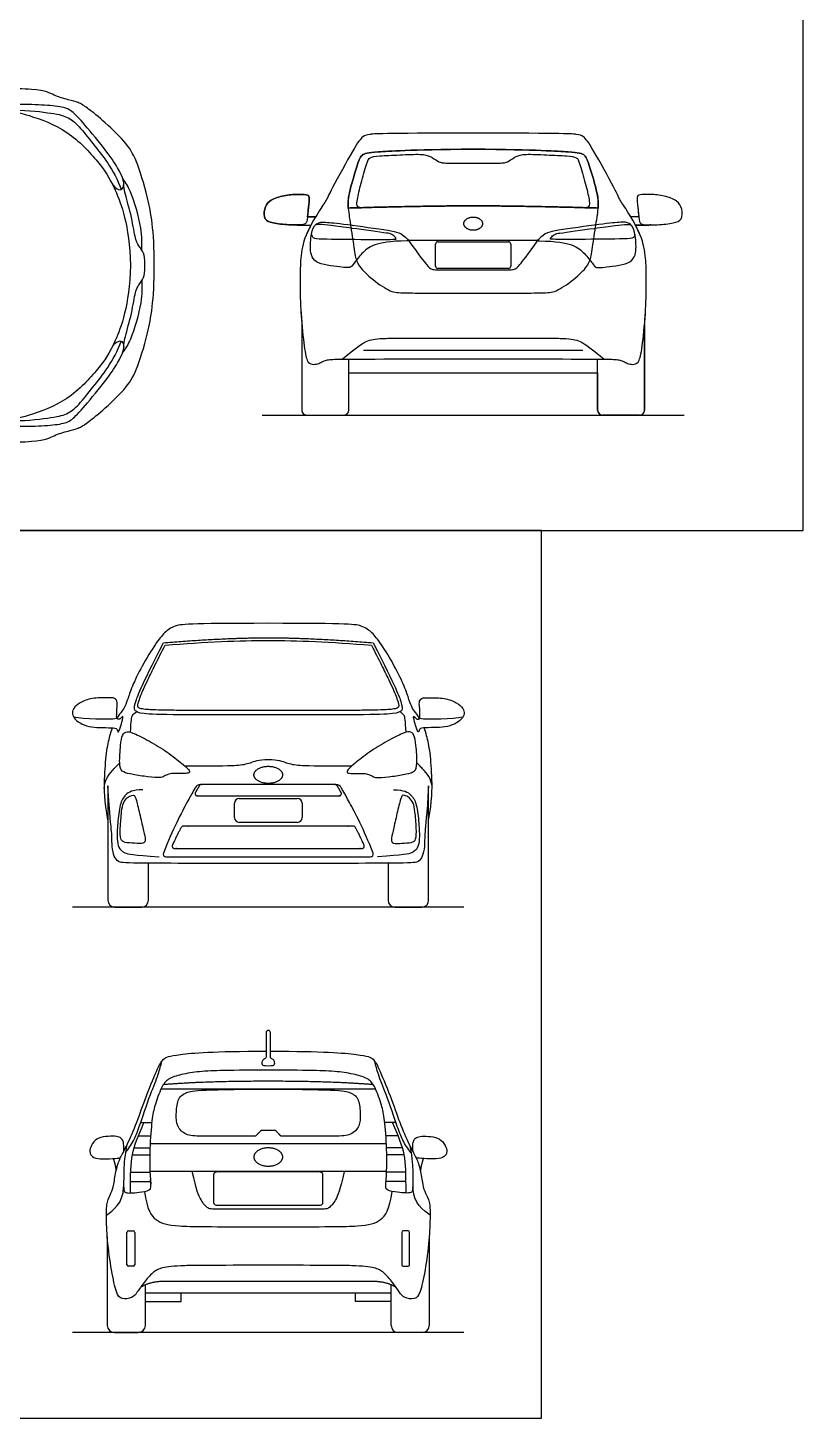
# Model space of a CAD drawing. Header units: millimetres. Extents: x 0.5 to 46.1, y 0.3 to 28.2.
# Drawn here: x 16.35 to 20.35, y 0.35 to 7.51 of the extents above; entities that cross this region are included whole.
import ezdxf

# ---------------------------------------------------------------- set-up
doc = ezdxf.new("R2010")
doc.units = ezdxf.units.MM
for name, color, linetype, true_color in [('AG-DIAGRAM', 7, 'Continuous', 0xfecc66), ('AG-TRANSPORT', 7, 'Continuous', 0x66ccff), ('X-VPRT', 6, 'Continuous', 0xff00ff)]:
    doc.layers.add(name, color=color, linetype=linetype, true_color=true_color)

msp = doc.modelspace()

# ---------------------------------------------------------------- linework, layer by layer
at = {"layer": 'AG-DIAGRAM'}
for points in [[(17.5602, 5.5147), (19.7361, 5.5147)], [(18.6007, 2.9807), (16.5834, 2.9807)], [(18.6007, 0.7882), (16.5834, 0.7882)]]:
    msp.add_lwpolyline(points, dxfattribs=at)
at = {"layer": 'AG-TRANSPORT'}
for p, q in [((17.7947, 6.5369), (17.8365, 6.5369)), ((19.5017, 6.5369), (19.4598, 6.5369)), ((16.9341, 1.87, -0.0277), (16.9916, 1.87, -0.0277)), ((18.25, 1.87, -0.0277), (18.1925, 1.87, -0.0277))]:
    msp.add_line(p, q, dxfattribs=at)
for points in [[(17.8365, 6.5369), (17.7947, 6.5369)], [(19.5017, 6.5369), (19.4598, 6.5369)], [(18.3134, 6.416), (18.6482, 6.416), (18.9829, 6.416)], [(18.0826, 5.8491), (18.6482, 5.8491), (19.2138, 5.8491)], [(18.0069, 5.7327), (18.6482, 5.7327), (19.2894, 5.7327)], [(18.0069, 5.7327), (18.6482, 5.7327), (19.2894, 5.7327)], [(16.9228, 1.8017), (16.9857, 1.8017)], [(18.2613, 1.8017), (18.1984, 1.8017)], [(16.9007, 1.7402), (16.9826, 1.7402)], [(16.9834, 1.7618), (17.592, 1.7618), (18.2007, 1.7618)], [(18.2834, 1.7402), (18.2015, 1.7402)], [(16.8916, 1.7044), (16.9816, 1.7044)], [(18.2925, 1.7044), (18.2025, 1.7044)], [(16.883, 1.6144), (16.9826, 1.6144)], [(18.3011, 1.6144), (18.2015, 1.6144)], [(16.8823, 1.5672), (16.9857, 1.5672)], [(18.3018, 1.5672), (18.1984, 1.5672)], [(16.9589, 0.9488), (17.1425, 0.9488), (17.1425, 0.9927)], [(16.9589, 0.9927), (17.592, 0.9927), (18.2252, 0.9927)], [(18.2252, 0.9488), (18.0416, 0.9488), (18.0416, 0.9927)]]:
    msp.add_lwpolyline(points, dxfattribs=at)
for centre, radius, start, end in [((18.466, 6.3958), 0.0117, 90, 180), ((18.8303, 6.3958), 0.0117, 0, 90), ((18.466, 6.2821), 0.0117, 180, 270), ((18.8303, 6.2821), 0.0117, 270, 360), ((17.7907, 5.5402), 0.0255, 180, 270), ((17.9814, 5.5402), 0.0255, 270, 360), ((19.3149, 5.5402), 0.0255, 180, 270), ((19.5056, 5.5402), 0.0255, 270, 0), ((17.4426, 3.5152), 0.0253, 90, 180), ((17.7415, 3.5152), 0.0253, 0, 90), ((17.4426, 3.4422), 0.0253, 180, 270), ((17.7415, 3.4422), 0.0253, 270, 360), ((17.0648, 3.253), 0.0142, 159.0984, 270), ((18.1193, 3.253), 0.0142, 270, 20.9016), ((16.8001, 3.0152), 0.0345, 180, 270), ((16.9401, 3.0152), 0.0345, 270, 0), ((18.244, 3.0152), 0.0345, 180, 270), ((18.384, 3.0152), 0.0345, 270, 0), ((17.592, 2.3343, -0.0277), 0.011, 360, 180), ((16.8712, 1.3048, -0.0277), 0.00763, 90, 180), ((16.8961, 1.3048, -0.0277), 0.00763, 360, 90), ((18.288, 1.3048, -0.0277), 0.00763, 90, 180), ((18.3129, 1.3048, -0.0277), 0.00763, 360, 90), ((16.8712, 1.1383, -0.0277), 0.00763, 180, 270), ((16.8961, 1.1383, -0.0277), 0.00763, 270, 360), ((18.288, 1.1383, -0.0277), 0.00763, 180, 270), ((18.3129, 1.1383, -0.0277), 0.00763, 270, 360), ((16.7999, 0.8258, -0.0277), 0.0376, 180, 270), ((16.9213, 0.8258, -0.0277), 0.0376, 270, 0), ((18.2628, 0.8258, -0.0277), 0.0376, 180, 270), ((18.3842, 0.8258, -0.0277), 0.0376, 270, 0)]:
    msp.add_arc(centre, radius, start, end, dxfattribs=at)
for points, degree, knots in [([(17.0042, 6.286), (17.0042, 6.4704), (16.9718, 6.6439), (16.91, 6.8387), (16.8607, 6.9192), (16.7296, 7.0421), (16.6547, 7.1008), (16.6138, 7.127), (16.5667, 7.1368), (16.4827, 7.1614), (16.432, 7.1984), (16.0184, 7.1984), (15.7217, 7.1984), (15.5499, 7.1945), (15.498, 7.1932)], 3, [19.431048, 19.431048, 19.431048, 19.431048, 20.240676, 21.050303, 21.85993, 22.669557, 23.479184, 24.288811, 25.098438, 25.908065, 26.717692, 27.527319, 28.336946, 28.703775, 28.703775, 28.703775, 28.703775]), ([(18.6482, 6.9671), (18.1602, 6.9671), (18.1092, 6.9599), (18.0811, 6.9545), (18.0421, 6.908), (17.9043, 6.6528), (17.8929, 6.6228), (17.8605, 6.5768), (17.8382, 6.5397), (17.8365, 6.5369)], 3, [0, 0, 0, 0, 0.488913, 0.977826, 1.466739, 1.955652, 2.444565, 2.933478, 2.972798, 2.972798, 2.972798, 2.972798]), ([(19.4598, 6.5369), (19.4581, 6.5397), (19.4358, 6.5768), (19.4035, 6.6228), (19.392, 6.6528), (19.2542, 6.908), (19.2152, 6.9545), (19.1871, 6.9599), (19.1361, 6.9671), (18.6482, 6.9671)], 3, [14.628071, 14.628071, 14.628071, 14.628071, 14.667391, 15.156304, 15.645217, 16.13413, 16.623043, 17.111956, 17.600869, 17.600869, 17.600869, 17.600869]), ([(18.0043, 6.5813), (18.0026, 6.6053), (18.0046, 6.6535), (18.0514, 6.8053), (18.0699, 6.8609), (18.121, 6.8679), (18.3086, 6.8813), (18.6482, 6.8845)], 3, [-2.401916, -2.401916, -2.401916, -2.401916, -1.978892, -1.484169, -0.989446, -0.494723, 0, 0, 0, 0]), ([(18.6482, 6.8845), (18.9877, 6.8813), (19.1753, 6.8679), (19.2264, 6.8609), (19.2449, 6.8053), (19.2917, 6.6535), (19.2937, 6.6053), (19.292, 6.5813)], 3, [-11.873354, -11.873354, -11.873354, -11.873354, -11.378631, -10.883908, -10.389185, -9.894462, -9.471438, -9.471438, -9.471438, -9.471438]), ([(16.9405, 6.3635), (16.9418, 6.4017), (16.9429, 6.4741), (16.8874, 6.6697), (16.8572, 6.7117), (16.8425, 6.7335)], 3, [0, 0, 0, 0, 0.612498, 1.410267, 1.9177, 1.9177, 1.9177, 1.9177]), ([(17.7947, 6.5369), (17.7964, 6.5512), (17.8004, 6.5926), (17.8056, 6.6432), (17.7951, 6.6506), (17.7374, 6.653), (17.6631, 6.6462), (17.5926, 6.6194), (17.5699, 6.578), (17.5699, 6.5193), (17.6092, 6.5034), (17.6813, 6.4959), (17.7219, 6.4943), (17.7325, 6.4942)], 3, [0.279126, 0.279126, 0.279126, 0.279126, 0.438806, 0.658209, 0.877612, 1.097015, 1.316418, 1.535821, 1.755224, 1.974627, 2.19403, 2.413433, 2.499912, 2.499912, 2.499912, 2.499912]), ([(19.292, 6.5813), (19.2566, 6.5824), (18.8899, 6.5926), (18.6482, 6.5926), (18.4065, 6.5926), (18.0397, 6.5824), (18.0043, 6.5813)], 2, [-4.212199, -4.212199, -4.212199, -4.014669, -2.106099, -2.106099, -0.197529, 0, 0, 0]), ([(19.5638, 6.4942), (19.5744, 6.4943), (19.615, 6.4959), (19.6872, 6.5034), (19.7265, 6.5193), (19.7265, 6.578), (19.7037, 6.6194), (19.6332, 6.6462), (19.5589, 6.653), (19.5012, 6.6506), (19.4907, 6.6432), (19.4959, 6.5926), (19.4999, 6.5512), (19.5017, 6.5369)], 3, [-2.499912, -2.499912, -2.499912, -2.499912, -2.413433, -2.19403, -1.974627, -1.755224, -1.535821, -1.316418, -1.097015, -0.877612, -0.658209, -0.438806, -0.279126, -0.279126, -0.279126, -0.279126]), ([(17.8116, 6.4928), (17.8, 6.4709), (17.7687, 6.4045), (17.7563, 6.3069), (17.7563, 6.2101), (17.7563, 6.0959), (17.7629, 6.0079), (17.7652, 5.9818)], 3, [3.160534, 3.160534, 3.160534, 3.160534, 3.422391, 3.911304, 4.400217, 4.88913, 5.100965, 5.100965, 5.100965, 5.100965]), ([(18.3059, 6.4118), (18.2174, 6.4111), (18.1261, 6.3945), (18.0733, 6.3484), (18.0283, 6.2898), (18.0167, 6.2724), (17.9843, 6.2748), (17.865, 6.2893), (17.812, 6.3233), (17.8057, 6.3823), (17.8163, 6.4743), (17.8426, 6.5073), (17.88, 6.5102), (17.9705, 6.501), (18.2401, 6.4635), (18.2761, 6.4546), (18.3111, 6.4192)], 3, [2.444966, 2.444966, 2.444966, 2.444966, 2.732379, 3.032688, 3.332997, 3.633306, 3.933615, 4.233924, 4.233924, 4.581401, 4.928878, 5.276354, 5.623831, 5.971308, 6.318784, 6.64506, 6.64506, 6.64506, 6.64506]), ([(17.8146, 6.4458), (17.8161, 6.4401), (17.8207, 6.424), (17.8818, 6.4217), (18.0926, 6.4193), (18.2382, 6.42), (18.2524, 6.4207), (18.2479, 6.4302), (18.227, 6.4491), (18.199, 6.4524), (18.019, 6.4779), (17.9241, 6.4896), (17.857, 6.4996), (17.8411, 6.4954), (17.8338, 6.4937)], 3, [0, 0, 0, 0, 0.248285, 0.651915, 1.517928, 2.202554, 2.361523, 2.539051, 2.83843, 3.14176, 3.904225, 4.502561, 4.94874, 5.220892, 5.220892, 5.220892, 5.220892]), ([(18.9904, 6.4118), (19.0789, 6.4111), (19.1702, 6.3945), (19.223, 6.3484), (19.268, 6.2898), (19.2796, 6.2724), (19.312, 6.2748), (19.4313, 6.2893), (19.4843, 6.3233), (19.4906, 6.3823), (19.48, 6.4743), (19.4538, 6.5073), (19.4163, 6.5102), (19.3258, 6.501), (19.0562, 6.4635), (19.0202, 6.4546), (18.9852, 6.4192)], 3, [2.444966, 2.444966, 2.444966, 2.444966, 2.732379, 3.032688, 3.332997, 3.633306, 3.933615, 4.233924, 4.233924, 4.581401, 4.928878, 5.276354, 5.623831, 5.971308, 6.318784, 6.64506, 6.64506, 6.64506, 6.64506]), ([(19.4817, 6.4458), (19.4802, 6.4401), (19.4757, 6.424), (19.4145, 6.4217), (19.2037, 6.4193), (19.0581, 6.42), (19.0439, 6.4207), (19.0484, 6.4302), (19.0693, 6.4491), (19.0973, 6.4524), (19.2773, 6.4779), (19.3722, 6.4896), (19.4393, 6.4996), (19.4552, 6.4954), (19.4625, 6.4937)], 3, [0, 0, 0, 0, 0.248285, 0.651915, 1.517928, 2.202554, 2.361523, 2.539051, 2.83843, 3.14176, 3.904225, 4.502561, 4.94874, 5.220892, 5.220892, 5.220892, 5.220892]), ([(19.5311, 5.9818), (19.5334, 6.0079), (19.54, 6.0959), (19.54, 6.2101), (19.54, 6.3069), (19.5276, 6.4045), (19.4963, 6.4709), (19.4847, 6.4928)], 3, [12.499904, 12.499904, 12.499904, 12.499904, 12.711739, 13.200652, 13.689565, 14.178478, 14.440334, 14.440334, 14.440334, 14.440334]), ([(15.498, 5.3787), (15.5499, 5.3775), (15.7217, 5.3736), (16.0184, 5.3736), (16.432, 5.3736), (16.4827, 5.4106), (16.5667, 5.4352), (16.6138, 5.445), (16.6547, 5.4712), (16.7296, 5.5298), (16.8607, 5.6528), (16.91, 5.7333), (16.9718, 5.928), (17.0042, 6.1015), (17.0042, 6.286)], 3, [10.158322, 10.158322, 10.158322, 10.158322, 10.525151, 11.334778, 12.144405, 12.954032, 13.763659, 14.573286, 15.382913, 16.19254, 17.002167, 17.811794, 18.621421, 19.431048, 19.431048, 19.431048, 19.431048]), ([(16.9405, 6.2085), (16.9418, 6.1703), (16.9429, 6.0979), (16.8874, 5.9022), (16.8572, 5.8602), (16.8425, 5.8385)], 3, [0, 0, 0, 0, 0.612498, 1.410267, 1.9177, 1.9177, 1.9177, 1.9177]), ([(17.592, 4.4421), (17.1687, 4.4421), (17.1046, 4.4307), (17.0565, 4.3952), (17.0151, 4.3446), (16.9387, 4.2193), (16.8864, 4.1112), (16.8666, 4.0475), (16.8484, 3.9994), (16.8313, 3.9826), (16.8168, 3.96), (16.8121, 3.9518)], 3, [4.149424, 4.149424, 4.149424, 4.149424, 4.551169, 4.952914, 5.35466, 5.756405, 6.15815, 6.559895, 6.96164, 7.363386, 7.558777, 7.558777, 7.558777, 7.558777]), ([(18.372, 3.9518), (18.3673, 3.96), (18.3528, 3.9826), (18.3357, 3.9994), (18.3175, 4.0475), (18.2977, 4.1112), (18.2454, 4.2193), (18.169, 4.3446), (18.1276, 4.3952), (18.0795, 4.4307), (18.0154, 4.4421), (17.592, 4.4421)], 3, [0.740071, 0.740071, 0.740071, 0.740071, 0.935462, 1.337207, 1.738953, 2.140698, 2.542443, 2.944188, 3.345933, 3.747679, 4.149424, 4.149424, 4.149424, 4.149424]), ([(17.592, 3.9929), (17.4806, 3.9929), (17.3266, 3.9929), (17.1428, 3.9936), (17.0515, 3.9945), (16.9919, 3.9963), (16.9576, 3.9989), (16.9392, 4.0016), (16.9196, 4.0051), (16.9189, 4.0195), (16.9217, 4.0302), (16.9258, 4.0446), (16.9329, 4.065), (16.9391, 4.081), (16.9531, 4.1125), (16.9755, 4.16), (17.0127, 4.2358), (17.0426, 4.295), (17.0602, 4.3294), (17.2684, 4.346), (17.4457, 4.3543), (17.592, 4.3543)], 3, [5.150702, 5.150702, 5.150702, 5.150702, 6.247254, 6.667252, 6.958996, 7.146299, 7.254271, 7.296911, 7.329437, 7.418029, 7.446101, 7.509487, 7.565457, 7.659111, 7.727123, 7.904633, 8.17677, 8.557533, 8.557533, 8.557533, 10.301404, 10.301404, 10.301404, 10.301404]), ([(17.592, 4.3543), (17.7384, 4.3543), (17.9157, 4.346), (18.1239, 4.3294), (18.1415, 4.295), (18.1714, 4.2358), (18.2086, 4.16), (18.231, 4.1125), (18.245, 4.081), (18.2512, 4.065), (18.2583, 4.0446), (18.2624, 4.0302), (18.2652, 4.0195), (18.2645, 4.0051), (18.2449, 4.0016), (18.2265, 3.9989), (18.1922, 3.9963), (18.1326, 3.9945), (18.0413, 3.9936), (17.8575, 3.9929), (17.7035, 3.9929), (17.592, 3.9929)], 3, [0, 0, 0, 0, 1.743871, 1.743871, 1.743871, 2.124634, 2.396771, 2.574281, 2.642293, 2.735947, 2.791917, 2.855303, 2.883375, 2.971966, 3.004493, 3.047132, 3.155104, 3.342407, 3.634152, 4.05415, 5.150702, 5.150702, 5.150702, 5.150702]), ([(16.8373, 3.9587), (16.8293, 3.9502), (16.8232, 3.9465), (16.81, 3.9482), (16.8109, 3.9671), (16.8109, 4.0037), (16.8161, 4.0359), (16.8041, 4.0591), (16.7679, 4.0591), (16.6821, 4.0591), (16.6175, 4.0335), (16.5857, 4.0037), (16.5795, 3.9747), (16.5935, 3.948), (16.6301, 3.9217), (16.6804, 3.9056), (16.7374, 3.9053), (16.7979, 3.9039), (16.8116, 3.9017), (16.8167, 3.8852)], 3, [0.302401, 0.302401, 0.302401, 0.302401, 0.409927, 0.546353, 0.682778, 0.819204, 0.95563, 1.092056, 1.228482, 1.364908, 1.501333, 1.637759, 1.774185, 1.910611, 2.047037, 2.183462, 2.319888, 2.456314, 2.578814, 2.578814, 2.578814, 2.578814]), ([(18.3468, 3.9587), (18.3548, 3.9502), (18.3609, 3.9465), (18.3741, 3.9482), (18.3732, 3.9671), (18.3732, 4.0037), (18.368, 4.0359), (18.38, 4.0591), (18.4162, 4.0591), (18.502, 4.0591), (18.5666, 4.0335), (18.5984, 4.0037), (18.6046, 3.9747), (18.5906, 3.948), (18.554, 3.9217), (18.5037, 3.9056), (18.4467, 3.9053), (18.3862, 3.9039), (18.3725, 3.9017), (18.3673, 3.8852)], 3, [0.302401, 0.302401, 0.302401, 0.302401, 0.409927, 0.546353, 0.682778, 0.819204, 0.95563, 1.092056, 1.228482, 1.364908, 1.501333, 1.637759, 1.774185, 1.910611, 2.047037, 2.183462, 2.319888, 2.456314, 2.578814, 2.578814, 2.578814, 2.578814]), ([(16.8817, 3.8815), (16.885, 3.9441), (16.8893, 3.97), (16.9039, 3.9815), (16.9156, 3.9855)], 3, [0, 0, 0, 0, 0.2029298, 0.3887485, 0.3887485, 0.3887485, 0.3887485]), ([(18.3024, 3.8815), (18.2991, 3.9441), (18.2948, 3.97), (18.2802, 3.9815), (18.2685, 3.9855)], 3, [0, 0, 0, 0, 0.2029298, 0.3887485, 0.3887485, 0.3887485, 0.3887485]), ([(16.7656, 3.43), (16.747, 3.5292), (16.747, 3.6419), (16.7568, 3.782), (16.7736, 3.8571), (16.7843, 3.8912), (16.7891, 3.9037)], 3, [0, 0, 0, 0, 0.401745, 0.80349, 1.205236, 1.462856, 1.462856, 1.462856, 1.462856]), ([(18.4185, 3.43), (18.437, 3.5292), (18.437, 3.6419), (18.4273, 3.782), (18.4105, 3.8571), (18.3998, 3.8912), (18.395, 3.9037)], 3, [0, 0, 0, 0, 0.401745, 0.80349, 1.205236, 1.462856, 1.462856, 1.462856, 1.462856]), ([(16.747, 3.5913), (16.7476, 3.6083), (16.7541, 3.6431), (16.7881, 3.6837), (16.8101, 3.707), (16.8262, 3.7228)], 3, [0, 0, 0, 0, 0.409329, 0.821545, 1.219076, 1.219076, 1.219076, 1.219076]), ([(18.437, 3.5913), (18.4365, 3.6083), (18.43, 3.6431), (18.396, 3.6837), (18.374, 3.707), (18.3579, 3.7228)], 3, [0, 0, 0, 0, 0.409329, 0.821545, 1.219076, 1.219076, 1.219076, 1.219076]), ([(17.2448, 3.6114), (17.2271, 3.6113), (17.217, 3.5998), (17.1946, 3.5576), (17.0993, 3.3829), (17.0516, 3.2581)], 3, [-3.215074, -3.215074, -3.215074, -3.215074, -2.742304, -2.269534, -1.819479, -1.819479, -1.819479, -1.819479]), ([(18.1325, 3.2581), (18.0848, 3.3829), (17.9895, 3.5576), (17.9671, 3.5998), (17.957, 3.6113), (17.9393, 3.6114)], 3, [1.819651, 1.819651, 1.819651, 1.819651, 2.269706, 2.742476, 3.215246, 3.215246, 3.215246, 3.215246]), ([(17.581, 2.3343, -0.0277), (17.581, 2.2732, -0.0277), (17.581, 2.2083, -0.0277), (17.581, 2.2024, -0.0277), (17.5658, 2.1963, -0.0277), (17.5575, 2.1813, -0.0277), (17.5593, 2.1676, -0.0277), (17.5689, 2.1631, -0.0277), (17.592, 2.1631, -0.0277)], 3, [0.226915, 0.226915, 0.226915, 0.226915, 0.341732, 0.4632033, 0.5846746, 0.7061459, 0.8276172, 0.9490885, 0.9490885, 0.9490885, 0.9490885]), ([(17.592, 2.1631, -0.0277), (17.6152, 2.1631, -0.0277), (17.6248, 2.1676, -0.0277), (17.6266, 2.1813, -0.0277), (17.6183, 2.1963, -0.0277), (17.6031, 2.2024, -0.0277), (17.6031, 2.2083, -0.0277), (17.6031, 2.2732, -0.0277), (17.6031, 2.3343, -0.0277)], 3, [0.9490885, 0.9490885, 0.9490885, 0.9490885, 1.0705599, 1.1920312, 1.3135025, 1.4349738, 1.5564451, 1.6712621, 1.6712621, 1.6712621, 1.6712621]), ([(16.8559, 1.7148, -0.0277), (16.872, 1.7348, -0.0277), (16.9021, 1.7807, -0.0277), (16.9278, 1.85, -0.0277), (16.983, 2.0156, -0.0277), (17.026, 2.1158, -0.0277), (17.038, 2.164, -0.0277), (17.0433, 2.1866, -0.0277)], 3, [0, 0, 0, 0, 0.503335, 1.002847, 1.759722, 2.366745, 2.845019, 2.845019, 2.845019, 2.845019]), ([(18.3282, 1.7148, -0.0277), (18.3121, 1.7348, -0.0277), (18.282, 1.7807, -0.0277), (18.2563, 1.85, -0.0277), (18.2011, 2.0156, -0.0277), (18.1581, 2.1158, -0.0277), (18.1461, 2.164, -0.0277), (18.1408, 2.1866, -0.0277)], 3, [0, 0, 0, 0, 0.503335, 1.002847, 1.759722, 2.366745, 2.845019, 2.845019, 2.845019, 2.845019]), ([(17.592, 2.1404, -0.0277), (17.5154, 2.1406, -0.0277), (17.3649, 2.1388, -0.0277), (17.2411, 2.135, -0.0277), (17.1461, 2.1193, -0.0277), (17.0737, 2.0988, -0.0277), (17.0381, 2.0505, -0.0277), (17.0061, 1.9542, -0.0277), (16.9889, 1.8829, -0.0277), (16.9755, 1.6684, -0.0277), (16.9868, 1.5527, -0.0277)], 3, [5.163211, 5.163211, 5.163211, 5.163211, 6.031913, 6.672385, 7.229318, 7.709914, 8.144436, 8.699688, 9.222917, 10.195561, 10.195561, 10.195561, 10.195561]), ([(18.1973, 1.5527, -0.0277), (18.2086, 1.6684, -0.0277), (18.1952, 1.8829, -0.0277), (18.178, 1.9542, -0.0277), (18.146, 2.0505, -0.0277), (18.1104, 2.0988, -0.0277), (18.038, 2.1193, -0.0277), (17.943, 2.135, -0.0277), (17.8192, 2.1388, -0.0277), (17.6687, 2.1406, -0.0277), (17.592, 2.1404, -0.0277)], 3, [0.130862, 0.130862, 0.130862, 0.130862, 1.103506, 1.626735, 2.181986, 2.616509, 3.097105, 3.654038, 4.29451, 5.163211, 5.163211, 5.163211, 5.163211]), ([(16.8822, 1.5075, -0.0277), (16.8822, 1.6083, -0.0277), (16.8822, 1.7076, -0.0277), (16.9202, 1.7961, -0.0277), (16.951, 1.87, -0.0277)], 3, [0, 0, 0, 0, 0.624556, 1.238529, 1.238529, 1.238529, 1.238529]), ([(18.3019, 1.5075, -0.0277), (18.3019, 1.6083, -0.0277), (18.3019, 1.7076, -0.0277), (18.2639, 1.7961, -0.0277), (18.2331, 1.87, -0.0277)], 3, [0, 0, 0, 0, 0.624556, 1.238529, 1.238529, 1.238529, 1.238529]), ([(16.8476, 1.7227, -0.0277), (16.8478, 1.7323, -0.0277), (16.8473, 1.7602, -0.0277), (16.8451, 1.7723, -0.0277), (16.8421, 1.7786, -0.0277), (16.8391, 1.7848, -0.0277), (16.8297, 1.7949, -0.0277), (16.8055, 1.8007, -0.0277), (16.7523, 1.7993, -0.0277), (16.7064, 1.7897, -0.0277), (16.678, 1.7521, -0.0277), (16.6684, 1.7197, -0.0277), (16.6817, 1.6923, -0.0277), (16.7207, 1.6817, -0.0277), (16.7908, 1.684, -0.0277), (16.8208, 1.687, -0.0277), (16.83, 1.6889, -0.0277)], 3, [1.576542, 1.576542, 1.576542, 1.576542, 1.661061, 1.799483, 1.799483, 1.799483, 1.937905, 2.076327, 2.214748, 2.35317, 2.491592, 2.630014, 2.768435, 2.906857, 3.045279, 3.162875, 3.162875, 3.162875, 3.162875]), ([(18.3365, 1.7227, -0.0277), (18.3363, 1.7323, -0.0277), (18.3368, 1.7602, -0.0277), (18.339, 1.7723, -0.0277), (18.342, 1.7786, -0.0277), (18.345, 1.7848, -0.0277), (18.3544, 1.7949, -0.0277), (18.3786, 1.8007, -0.0277), (18.4318, 1.7993, -0.0277), (18.4777, 1.7897, -0.0277), (18.5061, 1.7521, -0.0277), (18.5157, 1.7197, -0.0277), (18.5024, 1.6923, -0.0277), (18.4634, 1.6817, -0.0277), (18.3933, 1.684, -0.0277), (18.3633, 1.687, -0.0277), (18.3541, 1.6889, -0.0277)], 3, [1.576542, 1.576542, 1.576542, 1.576542, 1.661061, 1.799483, 1.799483, 1.799483, 1.937905, 2.076327, 2.214748, 2.35317, 2.491592, 2.630014, 2.768435, 2.906857, 3.045279, 3.162875, 3.162875, 3.162875, 3.162875])]:
    msp.add_open_spline(points, degree=degree, knots=knots, dxfattribs=at)
for points, degree in [([(15.8553, 6.9768), (15.879, 7.0183), (15.9179, 7.0648), (15.9963, 7.0961), (16.0858, 7.1063), (16.2056, 7.0992), (16.3482, 7.064), (16.5621, 6.9887), (16.7289, 6.8067), (16.7936, 6.7096), (16.8754, 6.4974), (16.8822, 6.286)], 3), ([(16.956, 6.286), (16.956, 6.3221), (16.9523, 6.3495), (16.923, 6.3876), (16.9061, 6.4201), (16.8868, 6.5493), (16.8453, 6.6772), (16.8502, 6.7201), (16.8296, 6.7642), (16.78, 6.8489), (16.6506, 7.007), (16.5814, 7.0831), (16.538, 7.1028), (16.4287, 7.1134), (16.2854, 7.1163), (16.2301, 7.1081), (16.222, 7.0924)], 3), ([(16.2544, 7.0859), (16.3294, 7.0879), (16.4785, 7.0712), (16.5564, 7.055), (16.6135, 7.0085), (16.6893, 6.9115), (16.7643, 6.8195), (16.8162, 6.728), (16.8339, 6.6762)], 3), ([(18.6482, 6.9671), (18.1602, 6.9671), (18.1092, 6.9599), (18.0811, 6.9545), (18.0421, 6.908), (17.9043, 6.6528), (17.8929, 6.6228), (17.8463, 6.5564), (17.7709, 6.4224), (17.7563, 6.3069), (17.7563, 6.2101), (17.7563, 6.0693), (17.7756, 5.868), (17.7915, 5.7855), (17.8166, 5.7741), (17.8488, 5.7782), (17.8672, 5.7887), (17.8902, 5.8), (17.9522, 5.8038), (18.0653, 5.8038), (18.6482, 5.8038)], 3), ([(18.6482, 5.8038), (19.2311, 5.8038), (19.3441, 5.8038), (19.4061, 5.8), (19.4291, 5.7887), (19.4476, 5.7782), (19.4797, 5.7741), (19.5048, 5.7855), (19.5207, 5.868), (19.54, 6.0693), (19.54, 6.2101), (19.54, 6.3069), (19.5254, 6.4224), (19.45, 6.5564), (19.4035, 6.6228), (19.392, 6.6528), (19.2542, 6.908), (19.2152, 6.9545), (19.1871, 6.9599), (19.1361, 6.9671), (18.6482, 6.9671)], 3), ([(18.6482, 6.8845), (18.3086, 6.8813), (18.121, 6.8679), (18.0699, 6.8609), (18.0514, 6.8053), (18.0023, 6.6458), (18.0026, 6.5743), (18.0198, 6.4703), (18.0384, 6.3439), (18.0486, 6.2922), (18.113, 6.2232), (18.2235, 6.1473), (18.2649, 6.1454), (18.3856, 6.1422), (18.6482, 6.1422)], 3), ([(18.6482, 6.1422), (18.9107, 6.1422), (19.0314, 6.1454), (19.0729, 6.1473), (19.1833, 6.2232), (19.2477, 6.2922), (19.258, 6.3439), (19.2765, 6.4703), (19.2937, 6.5743), (19.294, 6.6458), (19.2449, 6.8053), (19.2264, 6.8609), (19.1753, 6.8679), (18.9877, 6.8813), (18.6482, 6.8845)], 3), ([(18.0741, 6.5833), (18.0453, 6.5825), (18.049, 6.6214), (18.0679, 6.7035), (18.1025, 6.8209), (18.111, 6.8429), (18.1568, 6.8504), (18.2677, 6.855), (18.39, 6.8608), (18.4256, 6.8491), (18.467, 6.821), (18.488, 6.8122), (18.5495, 6.8122), (18.6482, 6.8122)], 3), ([(18.6482, 6.8122), (18.7468, 6.8122), (18.8084, 6.8122), (18.8293, 6.821), (18.8708, 6.8491), (18.9063, 6.8608), (19.0286, 6.855), (19.1395, 6.8504), (19.1853, 6.8429), (19.1938, 6.8209), (19.2284, 6.7035), (19.2474, 6.6214), (19.2511, 6.5825), (19.2222, 6.5833)], 3), ([(16.7852, 6.7107), (16.7939, 6.693), (16.8189, 6.6709), (16.8458, 6.6745), (16.8475, 6.7069)], 3), ([(17.7724, 6.4967), (17.788, 6.4999), (17.7927, 6.5132), (17.7998, 6.5875), (17.8056, 6.6432), (17.7951, 6.6506), (17.7374, 6.653), (17.6631, 6.6462), (17.5926, 6.6194), (17.5699, 6.578), (17.5699, 6.5193), (17.6092, 6.5034), (17.6995, 6.494), (17.7569, 6.4935), (17.7724, 6.4967)], 3), ([(18.0043, 6.5813), (18.3814, 6.5926), (18.6482, 6.5926)], 2), ([(18.6482, 6.5926), (18.9149, 6.5926), (19.292, 6.5813)], 2), ([(19.5239, 6.4967), (19.5083, 6.4999), (19.5036, 6.5132), (19.4965, 6.5875), (19.4907, 6.6432), (19.5012, 6.6506), (19.5589, 6.653), (19.6332, 6.6462), (19.7037, 6.6194), (19.7265, 6.578), (19.7265, 6.5193), (19.6872, 6.5034), (19.5968, 6.494), (19.5394, 6.4935), (19.5239, 6.4967)], 3), ([(17.7325, 6.4942), (17.792, 6.4928), (17.8116, 6.4928)], 2), ([(17.7325, 6.4942), (17.792, 6.4928), (17.8116, 6.4928)], 2), ([(19.4847, 6.4928), (19.5043, 6.4928), (19.5638, 6.4942)], 2), ([(19.5638, 6.4942), (19.5043, 6.4928), (19.4847, 6.4928)], 2), ([(18.3111, 6.4192), (18.3181, 6.4119), (18.3059, 6.4118)], 2), ([(18.3111, 6.4192), (18.3727, 6.3339), (18.4145, 6.2802), (18.4332, 6.2627), (18.4725, 6.2627), (18.6482, 6.2627)], 3), ([(18.4543, 6.2821), (18.4543, 6.339), (18.4543, 6.3958)], 2), ([(18.466, 6.4076), (18.5571, 6.4076), (18.6482, 6.4076)], 2), ([(18.6482, 6.2627), (18.8238, 6.2627), (18.8631, 6.2627), (18.8818, 6.2802), (18.9236, 6.3339), (18.9852, 6.4192)], 3), ([(18.6482, 6.4076), (18.7392, 6.4076), (18.8303, 6.4076)], 2), ([(18.8421, 6.3958), (18.8421, 6.339), (18.8421, 6.2821)], 2), ([(18.9852, 6.4192), (18.9782, 6.4119), (18.9904, 6.4118)], 2), ([(16.8822, 6.286), (16.8754, 6.0746), (16.7936, 5.8624), (16.7289, 5.7653), (16.5621, 5.5832), (16.3482, 5.508), (16.2056, 5.4728), (16.0858, 5.4657), (15.9963, 5.4758), (15.9179, 5.5072), (15.879, 5.5537), (15.8553, 5.5951)], 3), ([(16.222, 5.4796), (16.2301, 5.4638), (16.2854, 5.4557), (16.4287, 5.4585), (16.538, 5.4692), (16.5814, 5.4888), (16.6506, 5.565), (16.78, 5.723), (16.8296, 5.8078), (16.8502, 5.8518), (16.8453, 5.8947), (16.8868, 6.0227), (16.9061, 6.1519), (16.923, 6.1843), (16.9523, 6.2224), (16.956, 6.2499), (16.956, 6.286)], 3), ([(18.6482, 6.2704), (18.5571, 6.2704), (18.466, 6.2704)], 2), ([(18.8303, 6.2704), (18.7392, 6.2704), (18.6482, 6.2704)], 2), ([(17.7652, 5.9818), (17.7652, 5.761), (17.7652, 5.5402)], 2), ([(19.5311, 5.9818), (19.5311, 5.761), (19.5311, 5.5402)], 2), ([(16.2544, 5.4861), (16.3294, 5.4841), (16.4785, 5.5008), (16.5564, 5.5169), (16.6135, 5.5634), (16.6893, 5.6605), (16.7643, 5.7525), (16.8162, 5.844), (16.8339, 5.8957)], 3), ([(16.7852, 5.8613), (16.7939, 5.8789), (16.8189, 5.9011), (16.8458, 5.8974), (16.8475, 5.865)], 3), ([(17.9724, 5.8032), (18.0589, 5.8723), (18.1055, 5.9037), (18.1759, 5.9113), (18.3167, 5.9113), (18.6482, 5.9113)], 3), ([(18.6482, 5.9113), (18.9796, 5.9113), (19.1204, 5.9113), (19.1908, 5.9037), (19.2374, 5.8723), (19.3239, 5.8032)], 3), ([(18.0069, 5.5402), (18.0069, 5.6718), (18.0069, 5.8035)], 2), ([(19.2894, 5.5402), (19.2894, 5.6718), (19.2894, 5.8035)], 2), ([(17.7907, 5.5147), (17.8861, 5.5147), (17.9814, 5.5147)], 2), ([(19.5056, 5.5147), (19.4102, 5.5147), (19.3149, 5.5147)], 2), ([(17.592, 3.9703), (17.4179, 3.9703), (17.0792, 3.9703), (16.9343, 3.9749), (16.8963, 3.9921), (16.9052, 4.0276), (16.9286, 4.101), (17.0516, 4.3423)], 3), ([(17.0516, 4.3423), (17.3694, 4.3678), (17.592, 4.3678)], 2), ([(17.592, 4.3678), (17.8147, 4.3678), (18.1325, 4.3423)], 2), ([(18.1325, 4.3423), (18.2555, 4.101), (18.2789, 4.0276), (18.2878, 3.9921), (18.2497, 3.9749), (18.1049, 3.9703), (17.7662, 3.9703), (17.592, 3.9703)], 3), ([(16.8121, 3.9518), (16.7667, 3.9433), (16.6415, 3.9489), (16.5885, 3.9594)], 3), ([(16.8226, 3.888), (16.8344, 3.9153), (16.8427, 3.9548)], 2), ([(16.8427, 3.9548), (16.8451, 3.9671), (16.8363, 3.9575)], 2), ([(18.3414, 3.9548), (18.339, 3.9671), (18.3478, 3.9575)], 2), ([(18.3615, 3.888), (18.3497, 3.9153), (18.3414, 3.9548)], 2), ([(18.5956, 3.9594), (18.5426, 3.9489), (18.4174, 3.9433), (18.372, 3.9518)], 3), ([(16.8164, 3.8863), (16.8185, 3.8789), (16.8226, 3.888)], 2), ([(17.1531, 3.7145), (17.1353, 3.7297), (17.0836, 3.7719), (16.9903, 3.831), (16.9008, 3.8753), (16.8624, 3.8897), (16.8384, 3.8686), (16.8308, 3.8234), (16.8227, 3.7103), (16.8354, 3.6774), (16.8742, 3.6668), (16.9515, 3.6529), (17.0329, 3.6462), (17.0473, 3.6495), (17.0751, 3.6656), (17.0958, 3.6694), (17.1486, 3.669), (17.184, 3.669), (17.1903, 3.6808), (17.1709, 3.6993), (17.1531, 3.7145)], 3), ([(18.031, 3.7145), (18.0488, 3.7297), (18.1005, 3.7719), (18.1938, 3.831), (18.2833, 3.8753), (18.3217, 3.8897), (18.3457, 3.8686), (18.3533, 3.8234), (18.3614, 3.7103), (18.3487, 3.6774), (18.3099, 3.6668), (18.2326, 3.6529), (18.1512, 3.6462), (18.1368, 3.6495), (18.109, 3.6656), (18.0883, 3.6694), (18.0355, 3.669), (18.0001, 3.669), (17.9938, 3.6808), (18.0132, 3.6993), (18.031, 3.7145)], 3), ([(18.3677, 3.8863), (18.3656, 3.8789), (18.3615, 3.888)], 2), ([(17.1612, 3.7086), (17.357, 3.7086), (17.4372, 3.7086), (17.5001, 3.7217), (17.5402, 3.7403), (17.592, 3.7403)], 3), ([(17.592, 3.7403), (17.6439, 3.7403), (17.684, 3.7217), (17.7469, 3.7086), (17.8271, 3.7086), (18.0229, 3.7086)], 3), ([(17.592, 3.2056), (17.1587, 3.2056), (16.855, 3.2056), (16.8159, 3.2118), (16.7977, 3.2395), (16.7851, 3.29), (16.7878, 3.3583), (16.7752, 3.4474), (16.7656, 3.6057)], 3), ([(16.7656, 3.6057), (16.7656, 3.3105), (16.7656, 3.0152)], 2), ([(16.9462, 3.5847), (16.8912, 3.5847), (16.8533, 3.5598), (16.8266, 3.5153), (16.8146, 3.4083), (16.8119, 3.3283), (16.8194, 3.2866), (16.8444, 3.2586), (16.8933, 3.248), (17.029, 3.2395)], 3), ([(18.4185, 3.6057), (18.4089, 3.4474), (18.3963, 3.3583), (18.399, 3.29), (18.3864, 3.2395), (18.3682, 3.2118), (18.3291, 3.2056), (18.0254, 3.2056), (17.592, 3.2056)], 3), ([(18.2379, 3.5847), (18.2929, 3.5847), (18.3308, 3.5598), (18.3575, 3.5153), (18.3695, 3.4083), (18.3722, 3.3283), (18.3647, 3.2866), (18.3397, 3.2586), (18.2908, 3.248), (18.1551, 3.2395)], 3), ([(18.4185, 3.0152), (18.4185, 3.3105), (18.4185, 3.6057)], 2), ([(16.9017, 3.5547), (16.8987, 3.5573), (16.892, 3.5568), (16.8654, 3.548), (16.8434, 3.5163), (16.8363, 3.4817), (16.8278, 3.38), (16.8295, 3.3247), (16.8489, 3.312), (16.9046, 3.3087), (16.9532, 3.3065), (16.9608, 3.3238), (16.9506, 3.3669), (16.9316, 3.4501), (16.9101, 3.5412), (16.9047, 3.5521), (16.9017, 3.5547)], 3), ([(17.4173, 3.4422), (17.4173, 3.4787), (17.4173, 3.5152)], 2), ([(17.4426, 3.5406), (17.5173, 3.5406), (17.592, 3.5406)], 2), ([(17.592, 3.5406), (17.6668, 3.5406), (17.7415, 3.5406)], 2), ([(17.7668, 3.5152), (17.7668, 3.4787), (17.7668, 3.4422)], 2), ([(18.2824, 3.5547), (18.2854, 3.5573), (18.2921, 3.5568), (18.3187, 3.548), (18.3407, 3.5163), (18.3478, 3.4817), (18.3563, 3.38), (18.3546, 3.3247), (18.3352, 3.312), (18.2795, 3.3087), (18.2309, 3.3065), (18.2233, 3.3238), (18.2335, 3.3669), (18.2525, 3.4501), (18.274, 3.5412), (18.2794, 3.5521), (18.2824, 3.5547)], 3), ([(17.592, 3.4169), (17.5173, 3.4169), (17.4426, 3.4169)], 2), ([(17.7415, 3.4169), (17.6668, 3.4169), (17.592, 3.4169)], 2), ([(17.0648, 3.2389), (17.2406, 3.2389), (17.4163, 3.2389), (17.592, 3.2389)], 3), ([(17.592, 3.2389), (17.7678, 3.2389), (17.9435, 3.2389), (18.1193, 3.2389)], 3), ([(16.9747, 3.0152), (16.9747, 3.1107), (16.9747, 3.2062)], 2), ([(18.2094, 3.2062), (18.2094, 3.1107), (18.2094, 3.0152)], 2), ([(16.8001, 2.9807), (16.8701, 2.9807), (16.9401, 2.9807)], 2), ([(18.244, 2.9807), (18.314, 2.9807), (18.384, 2.9807)], 2), ([(17.592, 1.135, -0.0277), (17.3029, 1.135, -0.0277), (17.1366, 1.135, -0.0277), (17.0387, 1.1236, -0.0277), (16.9982, 1.1025, -0.0277), (16.9496, 1.0459, -0.0277), (16.915, 0.9944, -0.0277), (16.8935, 0.9653, -0.0277), (16.8344, 0.9586, -0.0277), (16.8095, 0.9847, -0.0277), (16.7838, 1.1033, -0.0277), (16.7605, 1.2688, -0.0277), (16.7576, 1.3971, -0.0277), (16.7589, 1.4658, -0.0277), (16.7833, 1.5064, -0.0277), (16.7964, 1.5469, -0.0277), (16.807, 1.6292, -0.0277), (16.8281, 1.69, -0.0277), (16.8576, 1.7381, -0.0277), (16.9104, 1.855, -0.0277), (16.9522, 1.9803, -0.0277), (17.0235, 2.1555, -0.0277), (17.0492, 2.201, -0.0277), (17.0931, 2.2196, -0.0277), (17.3084, 2.2382, -0.0277), (17.581, 2.2382, -0.0277)], 3), ([(17.6031, 2.2382, -0.0277), (17.8757, 2.2382, -0.0277), (18.091, 2.2196, -0.0277), (18.1349, 2.201, -0.0277), (18.1606, 2.1555, -0.0277), (18.2319, 1.9803, -0.0277), (18.2737, 1.855, -0.0277), (18.3265, 1.7381, -0.0277), (18.356, 1.69, -0.0277), (18.3771, 1.6292, -0.0277), (18.3877, 1.5469, -0.0277), (18.4008, 1.5064, -0.0277), (18.4252, 1.4658, -0.0277), (18.4265, 1.3971, -0.0277), (18.4236, 1.2688, -0.0277), (18.4003, 1.1033, -0.0277), (18.3746, 0.9847, -0.0277), (18.3497, 0.9586, -0.0277), (18.2906, 0.9653, -0.0277), (18.2691, 0.9944, -0.0277), (18.2345, 1.0459, -0.0277), (18.1859, 1.1025, -0.0277), (18.1454, 1.1236, -0.0277), (18.0475, 1.135, -0.0277), (17.8812, 1.135, -0.0277), (17.592, 1.135, -0.0277)], 3), ([(17.052, 2.067, -0.0277), (17.258, 2.0848, -0.0277), (17.592, 2.0848, -0.0277)], 2), ([(17.592, 2.0848, -0.0277), (17.9261, 2.0848, -0.0277), (18.1321, 2.067, -0.0277)], 2), ([(17.592, 2.0421, -0.0277), (17.3153, 2.0421, -0.0277), (17.0385, 2.0421, -0.0277)], 2), ([(17.5258, 1.7997, -0.0277), (17.3695, 1.7997, -0.0277), (17.234, 1.7997, -0.0277), (17.1647, 1.8033, -0.0277), (17.1189, 1.8513, -0.0277), (17.1163, 1.9107, -0.0277), (17.1231, 1.9925, -0.0277), (17.1601, 2.0248, -0.0277), (17.2189, 2.0421, -0.0277), (17.592, 2.0421, -0.0277)], 3), ([(18.1456, 2.0421, -0.0277), (17.8688, 2.0421, -0.0277), (17.592, 2.0421, -0.0277)], 2), ([(17.592, 2.0421, -0.0277), (17.9652, 2.0421, -0.0277), (18.024, 2.0248, -0.0277), (18.061, 1.9925, -0.0277), (18.0678, 1.9107, -0.0277), (18.0652, 1.8513, -0.0277), (18.0194, 1.8033, -0.0277), (17.9501, 1.7997, -0.0277), (17.8146, 1.7997, -0.0277), (17.6583, 1.7997, -0.0277)], 3), ([(17.554, 1.8289, -0.0277), (17.5399, 1.8143, -0.0277), (17.5258, 1.7997, -0.0277)], 2), ([(17.592, 1.8289, -0.0277), (17.573, 1.8289, -0.0277), (17.554, 1.8289, -0.0277)], 2), ([(17.6301, 1.8289, -0.0277), (17.6111, 1.8289, -0.0277), (17.592, 1.8289, -0.0277)], 2), ([(17.6583, 1.7997, -0.0277), (17.6442, 1.8143, -0.0277), (17.6301, 1.8289, -0.0277)], 2), ([(16.8621, 1.7507, -0.0277), (16.8483, 1.6772, -0.0277), (16.8479, 1.6129, -0.0277), (16.8459, 1.5459, -0.0277), (16.8476, 1.5233, -0.0277), (16.8527, 1.5076, -0.0277), (16.8855, 1.5069, -0.0277), (16.9207, 1.5107, -0.0277), (16.9906, 1.5204, -0.0277), (16.9882, 1.5401, -0.0277), (16.9847, 1.5771, -0.0277)], 3), ([(18.322, 1.7507, -0.0277), (18.3358, 1.6772, -0.0277), (18.3362, 1.6129, -0.0277), (18.3382, 1.5459, -0.0277), (18.3365, 1.5233, -0.0277), (18.3314, 1.5076, -0.0277), (18.2986, 1.5069, -0.0277), (18.2634, 1.5107, -0.0277), (18.1935, 1.5204, -0.0277), (18.1959, 1.5401, -0.0277), (18.1994, 1.5771, -0.0277)], 3), ([(16.7937, 1.6848, -0.0277), (16.801, 1.6612, -0.0277), (16.8083, 1.6236, -0.0277)], 2), ([(18.3904, 1.6848, -0.0277), (18.3831, 1.6612, -0.0277), (18.3758, 1.6236, -0.0277)], 2), ([(17.592, 1.6175, -0.0277), (17.2873, 1.6175, -0.0277), (16.9825, 1.6175, -0.0277)], 2), ([(17.592, 1.4237, -0.0277), (17.5178, 1.4237, -0.0277), (17.3169, 1.4237, -0.0277), (17.2812, 1.4237, -0.0277), (17.2454, 1.4658, -0.0277), (17.2216, 1.5229, -0.0277), (17.2002, 1.6175, -0.0277)], 3), ([(18.2016, 1.6175, -0.0277), (17.8968, 1.6175, -0.0277), (17.592, 1.6175, -0.0277)], 2), ([(17.9839, 1.6175, -0.0277), (17.9625, 1.5229, -0.0277), (17.9387, 1.4658, -0.0277), (17.9029, 1.4237, -0.0277), (17.8672, 1.4237, -0.0277), (17.6663, 1.4237, -0.0277), (17.592, 1.4237, -0.0277)], 3), ([(16.7582, 1.394, -0.0277), (16.791, 1.4176, -0.0277), (16.844, 1.4517, -0.0277), (16.8467, 1.5392, -0.0277)], 3), ([(16.9541, 1.5159, -0.0277), (16.9674, 1.4203, -0.0277), (17.0081, 1.3593, -0.0277), (17.1029, 1.3338, -0.0277), (17.2889, 1.3338, -0.0277), (17.592, 1.3338, -0.0277)], 3), ([(17.592, 1.3338, -0.0277), (17.8952, 1.3338, -0.0277), (18.0812, 1.3338, -0.0277), (18.176, 1.3593, -0.0277), (18.2167, 1.4203, -0.0277), (18.23, 1.5159, -0.0277)], 3), ([(18.4258, 1.394, -0.0277), (18.3931, 1.4176, -0.0277), (18.3401, 1.4517, -0.0277), (18.3374, 1.5392, -0.0277)], 3), ([(16.8636, 1.1383, -0.0277), (16.8636, 1.2215, -0.0277), (16.8636, 1.3048, -0.0277)], 2), ([(16.8712, 1.3125, -0.0277), (16.8836, 1.3125, -0.0277), (16.8961, 1.3125, -0.0277)], 2), ([(16.9037, 1.3048, -0.0277), (16.9037, 1.2215, -0.0277), (16.9037, 1.1383, -0.0277)], 2), ([(18.2804, 1.3048, -0.0277), (18.2804, 1.2215, -0.0277), (18.2804, 1.1383, -0.0277)], 2), ([(18.3129, 1.3125, -0.0277), (18.3005, 1.3125, -0.0277), (18.288, 1.3125, -0.0277)], 2), ([(18.3205, 1.1383, -0.0277), (18.3205, 1.2215, -0.0277), (18.3205, 1.3048, -0.0277)], 2), ([(16.7623, 1.2823, -0.0277), (16.7623, 1.0541, -0.0277), (16.7623, 0.8258, -0.0277)], 2), ([(18.4218, 1.2823, -0.0277), (18.4218, 1.0541, -0.0277), (18.4218, 0.8258, -0.0277)], 2), ([(16.8961, 1.1306, -0.0277), (16.8836, 1.1306, -0.0277), (16.8712, 1.1306, -0.0277)], 2), ([(18.288, 1.1306, -0.0277), (18.3005, 1.1306, -0.0277), (18.3129, 1.1306, -0.0277)], 2), ([(16.9348, 1.0235), (16.9853, 1.0535), (17.0571, 1.0535)], 2), ([(16.9589, 0.8258, -0.0277), (16.9589, 0.9307, -0.0277), (16.9589, 1.0356, -0.0277)], 2), ([(17.0571, 1.0535), (17.3246, 1.0535), (17.592, 1.0535)], 2), ([(17.592, 1.0535), (17.8595, 1.0535), (18.127, 1.0535)], 2), ([(18.127, 1.0535), (18.1988, 1.0535), (18.2493, 1.0235)], 2), ([(18.2252, 0.8258, -0.0277), (18.2252, 0.9307, -0.0277), (18.2252, 1.0356, -0.0277)], 2), ([(16.7999, 0.7882, -0.0277), (16.8606, 0.7882, -0.0277), (16.9213, 0.7882, -0.0277)], 2), ([(18.3842, 0.7882, -0.0277), (18.3235, 0.7882, -0.0277), (18.2628, 0.7882, -0.0277)], 2)]:
    msp.add_open_spline(points, degree=degree, dxfattribs=at)
for points, weights, knots in [([(18.6964, 6.501), (18.6964, 6.535), (18.6482, 6.535), (18.5999, 6.535), (18.5999, 6.501), (18.5999, 6.467), (18.6482, 6.467), (18.6964, 6.467), (18.6964, 6.501)], [1, 0.707106781187, 1, 0.707106781187, 1, 0.707106781187, 1, 0.707106781187, 1], [0, 0, 0, 0.1746599, 0.1746599, 0.3493198, 0.3493198, 0.5239797, 0.5239797, 0.6986396, 0.6986396, 0.6986396]), ([(17.7652, 5.9818), (17.7652, 5.761), (17.7652, 5.5402), (17.7652, 5.5147), (17.7907, 5.5147), (17.8861, 5.5147), (17.9814, 5.5147), (18.0069, 5.5147), (18.0069, 5.5402), (18.0069, 5.6364), (18.0069, 5.7327)], [1, 1, 1, 0.707106781187, 1, 1, 1, 0.707106781187, 1, 1, 1], [0, 0, 0, 1.444449, 1.444449, 1.575349, 1.575349, 2.199158, 2.199158, 2.330057, 2.330057, 2.959626, 2.959626, 2.959626]), ([(19.2894, 5.7327), (19.2894, 5.6364), (19.2894, 5.5402), (19.2894, 5.5147), (19.3149, 5.5147), (19.4102, 5.5147), (19.5056, 5.5147), (19.5311, 5.5147), (19.5311, 5.5402), (19.5311, 5.761), (19.5311, 5.9818)], [1, 1, 1, 0.707106781187, 1, 1, 1, 0.707106781187, 1, 1, 1], [-2.959626, -2.959626, -2.959626, -2.330057, -2.330057, -2.199158, -2.199158, -1.575349, -1.575349, -1.444449, -1.444449, 0, 0, 0]), ([(17.6659, 3.6615), (17.6659, 3.7057), (17.592, 3.7057), (17.5182, 3.7057), (17.5182, 3.6615), (17.5182, 3.6174), (17.592, 3.6174), (17.6659, 3.6174), (17.6659, 3.6615)], [1, 0.707106781187, 1, 0.707106781187, 1, 0.707106781187, 1, 0.707106781187, 1], [0, 0, 0, 0.2275688, 0.2275688, 0.4551376, 0.4551376, 0.6827064, 0.6827064, 0.9102752, 0.9102752, 0.9102752]), ([(17.592, 3.6117), (17.4237, 3.6117), (17.2473, 3.6117), (17.2404, 3.6117), (17.2368, 3.6057), (17.2268, 3.5884), (17.2168, 3.5712), (17.2132, 3.5651), (17.2167, 3.559), (17.2203, 3.5529), (17.2273, 3.5529), (17.4137, 3.5529), (17.592, 3.5529)], [1, 1, 1, 0.866781534579, 1, 1, 1, 0.865646593622, 1, 0.865646593622, 1, 1, 1], [2.530859, 2.530859, 2.530859, 3.635306, 3.635306, 3.676911, 3.676911, 3.807874, 3.807874, 3.84966, 3.84966, 3.891447, 3.891447, 5.061718, 5.061718, 5.061718]), ([(17.592, 3.5529), (17.7704, 3.5529), (17.9568, 3.5529), (17.9638, 3.5529), (17.9673, 3.559), (17.9709, 3.5651), (17.9673, 3.5712), (17.9573, 3.5884), (17.9473, 3.6057), (17.9437, 3.6117), (17.9368, 3.6117), (17.7604, 3.6117), (17.592, 3.6117)], [1, 1, 1, 0.865646593622, 1, 0.865646593622, 1, 1, 1, 0.866781534579, 1, 1, 1], [0, 0, 0, 1.170271, 1.170271, 1.212058, 1.212058, 1.253844, 1.253844, 1.384807, 1.384807, 1.426412, 1.426412, 2.530859, 2.530859, 2.530859]), ([(17.592, 3.3976), (17.4237, 3.3976), (17.1536, 3.3976), (17.1466, 3.3976), (17.1431, 3.3915), (17.133, 3.3743), (17.0985, 3.3008), (17.095, 3.2948), (17.0985, 3.2887), (17.102, 3.2826), (17.109, 3.2826), (17.4137, 3.2826), (17.592, 3.2826)], [1, 1, 1, 0.866781534579, 1, 1, 1, 0.865646593622, 1, 0.865646593622, 1, 1, 1], [2.530859, 2.530859, 2.530859, 3.635306, 3.635306, 3.676911, 3.676911, 3.807874, 3.807874, 3.84966, 3.84966, 3.891447, 3.891447, 5.061718, 5.061718, 5.061718]), ([(17.592, 3.2826), (17.7704, 3.2826), (18.0751, 3.2826), (18.0821, 3.2826), (18.0856, 3.2887), (18.0891, 3.2948), (18.0856, 3.3008), (18.0511, 3.3743), (18.041, 3.3915), (18.0375, 3.3976), (18.0305, 3.3976), (17.7604, 3.3976), (17.592, 3.3976)], [1, 1, 1, 0.865646593622, 1, 0.865646593622, 1, 1, 1, 0.866781534579, 1, 1, 1], [0, 0, 0, 1.170271, 1.170271, 1.212058, 1.212058, 1.253844, 1.253844, 1.384807, 1.384807, 1.426412, 1.426412, 2.530859, 2.530859, 2.530859]), ([(17.6651, 1.693, -0.0277), (17.6651, 1.7415, -0.0277), (17.592, 1.7415, -0.0277), (17.519, 1.7415, -0.0277), (17.519, 1.693, -0.0277), (17.519, 1.6445, -0.0277), (17.592, 1.6445, -0.0277), (17.6651, 1.6445, -0.0277), (17.6651, 1.693, -0.0277)], [1, 0.707106781187, 1, 0.707106781187, 1, 0.707106781187, 1, 0.707106781187, 1], [0, 0, 0, 0.2499551, 0.2499551, 0.4999102, 0.4999102, 0.7498654, 0.7498654, 0.9998205, 0.9998205, 0.9998205]), ([(17.592, 1.4428, -0.0277), (17.4285, 1.4428, -0.0277), (17.3277, 1.4428, -0.0277), (17.3119, 1.4428, -0.0277), (17.3119, 1.4586, -0.0277), (17.3119, 1.5301, -0.0277), (17.3119, 1.6017, -0.0277), (17.3119, 1.6175, -0.0277), (17.3277, 1.6175, -0.0277), (17.4285, 1.6175, -0.0277), (17.592, 1.6175, -0.0277)], [1, 1, 1, 0.707106781187, 1, 1, 1, 0.707106781187, 1, 1, 1], [1.955432, 1.955432, 1.955432, 2.617071, 2.617071, 2.698322, 2.698322, 3.167975, 3.167975, 3.249226, 3.249226, 3.910865, 3.910865, 3.910865]), ([(17.592, 1.6175, -0.0277), (17.7556, 1.6175, -0.0277), (17.8564, 1.6175, -0.0277), (17.8722, 1.6175, -0.0277), (17.8722, 1.6017, -0.0277), (17.8722, 1.5301, -0.0277), (17.8722, 1.4586, -0.0277), (17.8722, 1.4428, -0.0277), (17.8564, 1.4428, -0.0277), (17.7556, 1.4428, -0.0277), (17.592, 1.4428, -0.0277)], [1, 1, 1, 0.707106781187, 1, 1, 1, 0.707106781187, 1, 1, 1], [0, 0, 0, 0.661638, 0.661638, 0.74289, 0.74289, 1.212543, 1.212543, 1.293794, 1.293794, 1.955432, 1.955432, 1.955432])]:
    msp.add_rational_spline(points, weights, degree=2, knots=knots, dxfattribs=at)
at = {"layer": 'X-VPRT'}
for points in [[(11.7875, 9.6972), (11.7875, 4.9195), (20.349, 4.9195), (20.349, 9.6972)], [(11.7875, 4.9195), (11.7875, 0.3475), (19.0001, 0.3475), (19.0001, 4.9195)]]:
    msp.add_lwpolyline(points, close=True, dxfattribs=at)

doc.saveas('drawing.dxf')
